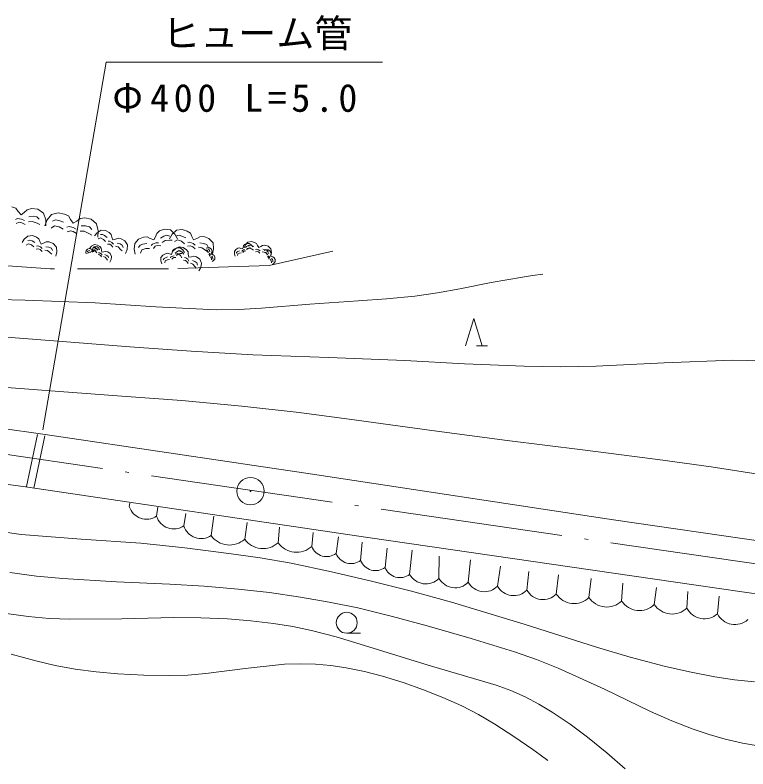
# Model space of a CAD drawing. Units: millimetres, scale not verified. Extents: x -625 to 707963, y -625 to 362498.
# Drawn here: x 467100 to 515259, y 255559 to 305101 of the extents above; entities that cross this region are included whole.
import ezdxf
from ezdxf.enums import TextEntityAlignment as Align

# ---------------------------------------------------------------- set-up
doc = ezdxf.new("R2010")
doc.units = ezdxf.units.MM
doc.header["$LTSCALE"] = 1000
doc.linetypes.add('DASHED', pattern=[7.5, 6, -1.5])
doc.linetypes.add('LONG_DASHED_DOTTED', pattern=[15.25, 12, -1.5, 0.25, -1.5])
doc.layers.add('S-SUV', color=7, linetype='Continuous', lineweight=13)
doc.styles.add('ＭＳ ゴシック', font='')
doc.styles.get('ＭＳ ゴシック').set_extended_font_data('MS Gothic')

msp = doc.modelspace()

# ---------------------------------------------------------------- linework, layer by layer
at = {"layer": 'S-SUV'}
for p, q in [((468916, 277844), (473085, 302013)), ((473085, 302013), (491243, 302013)), ((466885, 292496), (467150, 292405)), ((467150, 292405), (467297, 292189)), ((467703, 292125), (467905, 292308)), ((467905, 292308), (468181, 292387)), ((468181, 292387), (468589, 292340)), ((468589, 292340), (468964, 292081)), ((467297, 292189), (467495, 291968)), ((467495, 291968), (467703, 292125)), ((468285, 291876), (468006, 291848)), ((468532, 291847), (468285, 291876)), ((468693, 291682), (468532, 291847)), ((468964, 292081), (469111, 291650)), ((469199, 291635), (469494, 291990)), ((469494, 291990), (469932, 292115)), ((469932, 292115), (470341, 292027)), ((470341, 292027), (470607, 291906)), ((470607, 291906), (470738, 291668)), ((467252, 291730), (467125, 291675)), ((467370, 291483), (467171, 291403)), ((467515, 291699), (467252, 291730)), ((467547, 291454), (467370, 291483)), ((467711, 291607), (467515, 291699)), ((467757, 291335), (467547, 291454)), ((468229, 291538), (467975, 291507)), ((468541, 291415), (468229, 291538)), ((468730, 291333), (468541, 291415)), ((469053, 291255), (469199, 291635)), ((469111, 291650), (469124, 291244)), ((469766, 291640), (469558, 291566)), ((469983, 291593), (469766, 291640)), ((470290, 291491), (469983, 291593)), ((470738, 291668), (470922, 291419)), ((470922, 291419), (471153, 291561)), ((471153, 291561), (471381, 291730)), ((471381, 291730), (471675, 291786)), ((471675, 291786), (472094, 291696)), ((472094, 291696), (472457, 291390)), ((472457, 291390), (472567, 290928)), ((469683, 291257), (469474, 291092)), ((470005, 291187), (469683, 291257)), ((470264, 291031), (470005, 291187)), ((470646, 291196), (470509, 291152)), ((470743, 290928), (470529, 290865)), ((470916, 291137), (470646, 291196)), ((470924, 290880), (470743, 290928)), ((471110, 291023), (470916, 291137)), ((471130, 290736), (470924, 290880)), ((471640, 290900), (471374, 290893)), ((471732, 291244), (471440, 291243)), ((471952, 290741), (471640, 290900)), ((471985, 291190), (471732, 291244)), ((472136, 291002), (471985, 291190)), ((472493, 290794), (472747, 290958)), ((472567, 290928), (472540, 290505)), ((472747, 290958), (473044, 290951)), ((473044, 290951), (473283, 290816)), ((473283, 290816), (473425, 290689)), ((476409, 290749), (476592, 290918)), ((476592, 290918), (476925, 291040)), ((476925, 291040), (477316, 290986)), ((477316, 290986), (477597, 290710)), ((477418, 290700), (477704, 290964)), ((477704, 290964), (478083, 291019)), ((478083, 291019), (478415, 290900)), ((478415, 290900), (478623, 290770)), ((467565, 290145), (467703, 290378)), ((467703, 290378), (467936, 290578)), ((468075, 290318), (467931, 290293)), ((467936, 290578), (468238, 290612)), ((468213, 290263), (468075, 290318)), ((468238, 290612), (468497, 290508)), ((468497, 290508), (468658, 290399)), ((468658, 290399), (468718, 290228)), ((472140, 290637), (471952, 290741)), ((472329, 290586), (472493, 290794)), ((472722, 290464), (472559, 290401)), ((472848, 290687), (472704, 290681)), ((472910, 290358), (472722, 290464)), ((472975, 290615), (472848, 290687)), ((473040, 290210), (472910, 290358)), ((473146, 290492), (472975, 290615)), ((473425, 290689), (473461, 290515)), ((473461, 290515), (473527, 290324)), ((473527, 290324), (473698, 290367)), ((473698, 290367), (473874, 290429)), ((473874, 290429), (474068, 290406)), ((474068, 290406), (474312, 290268)), ((474969, 290098), (475221, 290379)), ((475221, 290379), (475548, 290498)), ((475548, 290498), (475788, 290531)), ((475788, 290531), (475986, 290421)), ((475986, 290421), (476225, 290328)), ((476225, 290328), (476324, 290529)), ((476324, 290529), (476409, 290749)), ((476871, 290563), (476666, 290434)), ((477073, 290637), (476871, 290563)), ((477262, 290572), (477073, 290637)), ((477426, 290317), (477248, 290307)), ((477254, 290400), (477418, 290700)), ((477780, 290331), (477587, 290217)), ((477597, 290710), (477765, 290402)), ((477891, 290642), (477710, 290603)), ((478041, 290237), (477780, 290331)), ((478068, 290578), (477891, 290642)), ((478312, 290459), (478068, 290578)), ((478623, 290770), (478706, 290556)), ((478706, 290556), (478831, 290328)), ((478831, 290328), (479039, 290420)), ((479039, 290420), (479249, 290537)), ((479249, 290537), (479501, 290550)), ((479501, 290550), (479839, 290428)), ((479839, 290428), (480108, 290132)), ((467978, 290075), (467823, 289990)), ((468182, 289994), (467978, 290075)), ((468335, 289862), (468182, 289994)), ((468403, 290161), (468213, 290263)), ((468604, 289928), (468509, 289914)), ((468775, 289859), (468604, 289928)), ((468718, 290228), (468810, 290043)), ((468890, 289762), (468775, 289859)), ((468810, 290043), (468978, 290111)), ((468978, 290111), (469147, 290197)), ((469323, 289838), (469131, 289870)), ((469147, 290197), (469346, 290200)), ((469483, 289774), (469323, 289838)), ((469346, 290200), (469611, 290094)), ((469611, 290094), (469815, 289853)), ((469815, 289853), (469836, 289537)), ((472003, 289786), (472130, 289918)), ((472130, 289918), (472316, 290015)), ((472233, 289814), (472293, 289864)), ((472368, 289821), (472268, 289827)), ((472293, 289864), (472399, 289895)), ((472316, 290015), (472521, 289990)), ((472451, 289763), (472368, 289821)), ((472399, 289895), (472519, 289871)), ((472519, 289871), (472602, 289781)), ((472521, 289990), (472676, 289881)), ((472676, 289881), (472766, 289784)), ((473320, 290052), (473173, 290054)), ((473311, 290238), (473217, 290238)), ((473468, 290149), (473311, 290238)), ((473423, 289987), (473320, 290052)), ((473524, 289856), (473423, 289987)), ((473567, 290040), (473468, 290149)), ((473874, 289860), (473706, 289907)), ((473998, 290057), (473816, 290113)), ((474038, 289700), (473874, 289860)), ((474146, 289974), (473998, 290057)), ((474203, 289827), (474146, 289974)), ((474312, 290268), (474479, 290006)), ((474479, 290006), (474458, 289697)), ((474919, 289717), (474969, 290098)), ((475315, 289972), (475202, 289828)), ((475488, 290035), (475315, 289972)), ((475749, 290099), (475488, 290035)), ((476130, 290049), (476052, 289957)), ((476345, 290127), (476130, 290049)), ((476316, 289904), (476194, 289765)), ((476465, 289950), (476316, 289904)), ((476532, 290133), (476345, 290127)), ((476673, 289940), (476465, 289950)), ((476959, 290280), (476775, 290158)), ((477248, 290307), (476959, 290280)), ((477632, 289749), (477882, 289870)), ((477882, 289870), (478153, 289829)), ((478239, 290078), (478041, 290237)), ((478153, 289829), (478355, 289679)), ((478627, 289939), (478441, 289910)), ((478576, 290173), (478457, 290152)), ((478795, 290094), (478576, 290173)), ((478773, 289878), (478627, 289939)), ((478929, 289735), (478773, 289878)), ((478944, 289976), (478795, 290094)), ((479372, 289815), (479149, 289839)), ((479488, 290092), (479244, 290124)), ((479692, 290018), (479488, 290092)), ((479797, 289845), (479692, 290018)), ((480108, 290132), (480149, 289735)), ((482051, 289742), (482082, 289837)), ((482082, 289837), (482105, 289938)), ((482105, 289938), (482174, 290023)), ((482147, 289814), (482237, 290003)), ((482174, 290023), (482312, 290097)), ((482237, 290003), (482404, 290175)), ((482318, 289886), (482237, 289817)), ((482312, 290097), (482485, 290098)), ((482401, 289931), (482318, 289886)), ((482488, 289915), (482401, 289931)), ((482404, 290175), (482635, 290221)), ((482529, 289983), (482420, 289953)), ((482485, 290098), (482625, 289996)), ((482640, 289950), (482529, 289983)), ((482625, 289996), (482718, 289872)), ((482635, 290221), (482842, 290159)), ((482793, 289885), (482640, 289950)), ((482842, 290159), (482974, 290085)), ((482974, 290085), (483032, 289957)), ((483032, 289957), (483116, 289821)), ((483116, 289821), (483241, 289885)), ((483241, 289885), (483365, 289963)), ((483365, 289963), (483519, 289979)), ((483519, 289979), (483731, 289916)), ((483731, 289916), (483905, 289743)), ((468638, 289741), (468490, 289723)), ((468752, 289689), (468638, 289741)), ((468871, 289571), (468752, 289689)), ((469224, 289622), (469049, 289647)), ((469412, 289483), (469224, 289622)), ((469523, 289394), (469412, 289483)), ((469562, 289634), (469483, 289774)), ((469836, 289537), (469771, 289262)), ((471751, 289521), (471774, 289638)), ((471766, 289417), (471751, 289521)), ((471774, 289638), (471857, 289721)), ((471879, 289593), (471841, 289550)), ((471857, 289721), (471961, 289752)), ((471934, 289609), (471879, 289593)), ((471908, 289496), (471881, 289432)), ((471990, 289520), (471908, 289496)), ((472016, 289624), (471934, 289609)), ((471961, 289752), (472036, 289758)), ((472068, 289517), (471990, 289520)), ((472036, 289758), (472096, 289720)), ((472096, 289720), (472168, 289687)), ((472134, 289602), (472108, 289575)), ((472202, 289622), (472134, 289602)), ((472189, 289553), (472148, 289512)), ((472266, 289675), (472150, 289643)), ((472168, 289687), (472203, 289748)), ((472236, 289565), (472189, 289553)), ((472260, 289620), (472202, 289622)), ((472203, 289748), (472233, 289814)), ((472301, 289558), (472236, 289565)), ((472388, 289590), (472266, 289675)), ((472373, 289748), (472307, 289712)), ((472395, 289659), (472336, 289624)), ((472437, 289767), (472373, 289748)), ((472469, 289479), (472388, 289590)), ((472486, 289662), (472395, 289659)), ((472495, 289744), (472437, 289767)), ((472560, 289666), (472451, 289763)), ((472541, 289662), (472486, 289662)), ((472651, 289352), (472550, 289363)), ((472657, 289480), (472592, 289486)), ((472602, 289781), (472648, 289682)), ((472718, 289300), (472651, 289352)), ((472760, 289409), (472657, 289480)), ((472821, 289326), (472760, 289409)), ((472766, 289784), (472779, 289661)), ((472779, 289661), (472812, 289525)), ((472812, 289525), (472933, 289544)), ((472933, 289544), (473058, 289574)), ((473119, 289310), (472997, 289361)), ((473058, 289574), (473191, 289546)), ((473191, 289546), (473350, 289434)), ((473350, 289434), (473447, 289243)), ((474134, 289598), (474038, 289700)), ((474458, 289697), (474359, 289438)), ((474985, 289387), (474919, 289717)), ((475426, 289666), (475353, 289458)), ((475684, 289760), (475426, 289666)), ((475934, 289764), (475684, 289760)), ((476686, 289158), (476809, 289332)), ((476809, 289332), (476986, 289420)), ((476986, 289420), (477119, 289454)), ((477119, 289454), (477237, 289405)), ((477237, 289405), (477378, 289368)), ((477378, 289368), (477421, 289488)), ((477421, 289488), (477455, 289617)), ((477455, 289617), (477547, 289724)), ((477458, 289577), (477632, 289749)), ((477547, 289724), (477727, 289814)), ((477727, 289542), (477620, 289456)), ((477802, 289421), (477647, 289383)), ((477794, 289388), (477698, 289308)), ((477727, 289814), (477950, 289809)), ((477835, 289597), (477727, 289542)), ((477955, 289422), (477794, 289388)), ((477962, 289303), (477802, 289421)), ((477943, 289611), (477811, 289622)), ((477946, 289572), (477835, 289597)), ((478051, 289531), (477943, 289611)), ((477950, 289809), (478126, 289672)), ((478055, 289439), (477955, 289422)), ((478193, 289398), (478051, 289531)), ((478126, 289672), (478241, 289508)), ((478355, 289679), (478470, 289546)), ((478470, 289546), (478483, 289383)), ((478483, 289383), (478521, 289201)), ((479615, 289648), (479372, 289815)), ((479759, 289540), (479615, 289648)), ((479648, 289783), (479755, 289812)), ((479750, 289646), (479680, 289665)), ((479787, 289564), (479750, 289646)), ((479755, 289812), (479880, 289805)), ((479794, 289483), (479787, 289564)), ((479847, 289690), (479798, 289723)), ((479849, 289361), (479801, 289398)), ((479872, 289634), (479847, 289690)), ((479867, 289314), (479849, 289361)), ((479892, 289426), (479860, 289449)), ((479899, 289551), (479872, 289634)), ((479880, 289805), (479978, 289730)), ((479922, 289357), (479892, 289426)), ((479929, 289296), (479922, 289357)), ((479978, 289730), (480024, 289626)), ((480010, 289482), (479985, 289401)), ((479985, 289401), (480053, 289374)), ((480041, 289548), (480010, 289482)), ((480024, 289626), (480041, 289548)), ((480053, 289374), (480127, 289351)), ((480149, 289735), (480079, 289385)), ((480127, 289351), (480186, 289296)), ((481519, 289563), (481611, 289701)), ((481521, 289394), (481519, 289563)), ((481571, 289254), (481521, 289394)), ((481611, 289701), (481746, 289774)), ((481677, 289530), (481637, 289460)), ((481749, 289569), (481677, 289530)), ((481745, 289404), (481726, 289308)), ((481851, 289461), (481745, 289404)), ((481746, 289774), (481848, 289803)), ((481858, 289613), (481749, 289569)), ((481848, 289803), (481941, 289768)), ((481960, 289479), (481851, 289461)), ((481941, 289768), (482051, 289742)), ((482028, 289615), (482000, 289570)), ((482116, 289663), (482028, 289615)), ((482118, 289564), (482073, 289495)), ((482198, 289677), (482116, 289663)), ((482180, 289593), (482118, 289564)), ((482271, 289602), (482180, 289593)), ((482374, 289768), (482302, 289703)), ((482471, 289789), (482357, 289712)), ((482499, 289798), (482374, 289768)), ((482635, 289740), (482471, 289789)), ((482575, 289814), (482499, 289798)), ((482761, 289649), (482635, 289740)), ((483004, 289576), (482891, 289552)), ((482965, 289718), (482892, 289701)), ((483101, 289677), (482965, 289718)), ((483095, 289544), (483004, 289576)), ((483195, 289461), (483095, 289544)), ((483197, 289610), (483101, 289677)), ((483465, 289524), (483327, 289532)), ((483526, 289698), (483376, 289710)), ((483619, 289430), (483465, 289524)), ((483476, 289631), (483590, 289674)), ((483603, 289491), (483524, 289504)), ((483654, 289660), (483526, 289698)), ((483590, 289674), (483728, 289679)), ((483652, 289405), (483603, 289491)), ((483711, 289369), (483619, 289430)), ((483704, 289549), (483647, 289580)), ((483668, 289316), (483652, 289405)), ((483725, 289557), (483654, 289660)), ((483738, 289491), (483704, 289549)), ((483728, 289679), (483843, 289607)), ((483776, 289402), (483738, 289491)), ((483843, 289607), (483906, 289498)), ((483905, 289338), (483886, 289247)), ((483905, 289743), (483943, 289501)), ((483932, 289415), (483905, 289338)), ((483906, 289498), (483932, 289415)), ((483943, 289501), (483912, 289284)), ((472779, 289203), (472718, 289300)), ((473020, 289182), (472908, 289226)), ((473123, 289061), (473020, 289182)), ((473215, 289242), (473119, 289310)), ((473183, 288984), (473123, 289061)), ((473246, 289137), (473215, 289242)), ((473412, 289031), (473327, 288859)), ((473447, 289243), (473412, 289031)), ((476682, 288940), (476686, 289158)), ((476740, 288758), (476682, 288940)), ((476888, 289109), (476834, 289021)), ((476982, 289156), (476888, 289109)), ((476971, 288944), (476943, 288822)), ((477110, 289013), (476971, 288944)), ((477125, 289208), (476982, 289156)), ((477250, 289032), (477110, 289013)), ((477342, 289205), (477305, 289148)), ((477458, 289263), (477342, 289205)), ((477457, 289135), (477396, 289049)), ((477537, 289171), (477457, 289135)), ((477563, 289278), (477458, 289263)), ((477655, 289178), (477537, 289171)), ((478064, 289153), (477962, 289303)), ((478301, 288977), (478168, 288996)), ((478314, 289148), (478228, 289158)), ((478388, 288906), (478301, 288977)), ((478447, 289049), (478314, 289148)), ((478465, 288775), (478388, 288906)), ((478525, 288937), (478447, 289049)), ((478521, 289201), (478683, 289221)), ((478683, 289221), (478850, 289257)), ((478921, 288904), (478761, 288976)), ((478850, 289257), (479025, 289214)), ((479046, 288811), (478921, 288904)), ((479025, 289214), (479231, 289060)), ((479231, 289060), (479354, 288802)), ((479869, 289246), (479867, 289314)), ((479987, 289161), (479943, 289218)), ((480003, 289067), (479987, 289161)), ((480010, 289009), (480003, 289067)), ((480077, 289196), (480030, 289260)), ((480142, 288963), (480046, 288901)), ((480106, 289132), (480077, 289196)), ((480089, 289069), (480106, 289132)), ((480225, 289061), (480142, 288963)), ((480186, 289296), (480234, 289190)), ((480234, 289190), (480225, 289061)), ((483741, 289189), (483684, 289224)), ((483767, 289139), (483741, 289189)), ((483781, 289264), (483744, 289286)), ((483776, 289064), (483767, 289139)), ((483822, 289192), (483781, 289264)), ((483836, 289126), (483822, 289192)), ((483914, 288983), (483859, 289041)), ((483886, 289247), (483964, 289224)), ((483941, 288882), (483914, 288983)), ((483955, 288819), (483941, 288882)), ((484009, 289032), (483951, 289096)), ((483964, 289224), (484047, 289207)), ((484048, 288964), (484009, 289032)), ((484036, 288893), (484048, 288964)), ((484047, 289207), (484119, 289152)), ((484186, 288899), (484106, 288782)), ((484119, 289152), (484182, 289041)), ((484182, 289041), (484186, 288899)), ((478784, 288738), (478637, 288801)), ((478916, 288573), (478784, 288738)), ((478992, 288470), (478916, 288573)), ((479082, 288670), (479046, 288811)), ((479299, 288522), (479179, 288298)), ((479354, 288802), (479299, 288522)), ((484106, 288782), (484006, 288704)), ((498382, 287526), (500439, 287874)), ((500439, 287874), (501110, 287976)), ((501110, 287976), (501792, 288077)), ((496334, 287119), (498382, 287526)), ((494854, 286840), (496334, 287119)), ((463146, 286492), (467753, 286373)), ((467753, 286373), (472367, 286193)), ((489641, 286324), (491508, 286442)), ((491508, 286442), (493365, 286619)), ((493365, 286619), (494854, 286840)), ((472367, 286193), (476339, 285927)), ((476339, 285927), (480318, 285722)), ((483296, 285838), (486465, 286111)), ((486465, 286111), (489641, 286324)), ((480318, 285722), (481802, 285750)), ((481802, 285750), (483296, 285838)), ((496707, 283362), (497256, 285157)), ((497256, 285157), (497805, 283362)), ((464684, 284085), (469654, 283692)), ((469654, 283692), (474634, 283291)), ((474634, 283291), (478673, 283006)), ((478673, 283006), (482727, 282781)), ((497432, 283362), (498152, 283362)), ((482727, 282781), (487713, 282594)), ((487713, 282594), (492709, 282390)), ((492709, 282390), (496632, 282176)), ((509763, 282253), (514255, 282430)), ((514255, 282430), (516183, 282383)), ((496632, 282176), (500559, 282022)), ((500559, 282022), (502919, 281990)), ((502919, 281990), (505279, 282017)), ((505279, 282017), (509763, 282253)), ((464164, 280822), (469137, 280426)), ((469137, 280426), (474122, 280065)), ((452154, 280020), (469086, 277526)), ((474122, 280065), (478069, 279766)), ((478069, 279766), (482010, 279408)), ((482010, 279408), (485773, 278975)), ((485773, 278975), (489539, 278482)), ((489539, 278482), (494482, 277798)), ((469086, 277526), (486197, 274994)), ((494482, 277798), (499438, 277140)), ((499438, 277140), (504390, 276524)), ((504390, 276524), (509349, 275891)), ((509349, 275891), (512845, 275404)), ((459572, 275227), (467779, 274092)), ((486197, 274994), (506432, 271935)), ((512845, 275404), (516341, 274857)), ((467779, 274092), (490278, 270764)), ((474607, 272803), (474636, 273028)), ((476400, 272168), (476479, 272758)), ((478193, 271532), (478323, 272353)), ((479986, 270897), (480166, 272174)), ((482188, 270658), (482346, 271746)), ((506432, 271935), (529295, 268618)), ((467508, 270969), (466141, 271162)), ((484390, 270420), (484481, 271454)), ((486592, 270182), (486684, 271095)), ((471445, 270654), (467508, 270969)), ((475368, 270399), (471445, 270654)), ((488201, 269722), (488347, 270802)), ((490278, 270764), (511849, 267639)), ((478256, 270090), (475368, 270399)), ((481140, 269721), (478256, 270090)), ((489810, 269262), (489898, 270465)), ((491418, 268803), (491562, 270061)), ((483199, 269435), (481140, 269721)), ((493027, 268343), (493203, 269926)), ((494954, 268084), (494978, 269544)), ((485238, 269091), (483199, 269435)), ((487886, 268520), (485238, 269091)), ((496881, 267825), (497024, 269296)), ((490521, 267889), (487886, 268520)), ((498809, 267567), (499002, 268892)), ((500736, 267308), (500868, 268532)), ((468503, 268234), (466758, 268465)), ((470245, 268064), (468503, 268234)), ((473767, 267857), (470245, 268064)), ((502663, 267049), (502801, 268307)), ((504810, 266819), (504959, 268083)), ((477279, 267710), (473767, 267857)), ((479532, 267573), (477279, 267710)), ((481770, 267377), (479532, 267573)), ((493161, 267235), (490521, 267889)), ((506958, 266589), (507049, 267768)), ((511849, 267639), (536504, 264092)), ((483825, 267143), (481770, 267377)), ((485864, 266850), (483825, 267143)), ((495786, 266523), (493161, 267235)), ((509105, 266360), (509252, 267476)), ((511252, 266130), (511320, 267229)), ((487745, 266523), (485864, 266850)), ((513256, 265749), (513362, 266914)), ((489614, 266137), (487745, 266523)), ((491906, 265580), (489614, 266137)), ((500559, 265072), (495786, 266523)), ((467961, 265579), (466527, 265773)), ((469333, 265455), (467961, 265579)), ((494184, 264965), (491906, 265580)), ((470699, 265392), (469333, 265455)), ((474116, 265419), (470699, 265392)), ((477536, 265507), (474116, 265419)), ((479303, 265492), (477536, 265507)), ((481069, 265417), (479303, 265492)), ((482583, 265301), (481069, 265417)), ((484081, 265125), (482583, 265301)), ((485343, 264918), (484081, 265125)), ((505314, 263565), (500559, 265072)), ((486582, 264653), (485343, 264918)), ((488194, 264229), (486582, 264653)), ((497063, 264141), (494184, 264965)), ((489781, 263748), (488194, 264229)), ((488895, 264477), (489790, 264477)), ((499915, 263263), (497063, 264141)), ((494240, 262375), (489781, 263748)), ((507527, 262909), (505314, 263565)), ((466851, 263098), (468469, 262653)), ((501368, 262755), (499915, 263263)), ((468469, 262653), (469743, 262357)), ((502798, 262191), (501368, 262755)), ((509757, 262310), (507527, 262909)), ((469743, 262357), (471039, 262119)), ((471039, 262119), (472435, 261937)), ((479628, 261827), (482212, 262162)), ((482212, 262162), (484808, 262437)), ((484808, 262437), (485826, 262472)), ((485826, 262472), (486852, 262447)), ((486852, 262447), (487855, 262355)), ((487855, 262355), (488852, 262202)), ((488852, 262202), (490058, 261953)), ((498717, 261058), (494240, 262375)), ((505836, 260794), (502798, 262191)), ((511411, 261930), (509757, 262310)), ((472435, 261937), (473848, 261814)), ((473848, 261814), (475557, 261723)), ((475557, 261723), (477278, 261691)), ((477278, 261691), (478455, 261729)), ((478455, 261729), (479628, 261827)), ((490058, 261953), (491250, 261645)), ((491250, 261645), (492607, 261231)), ((513080, 261610), (511411, 261930)), ((514386, 261411), (513080, 261610)), ((492607, 261231), (493947, 260758)), ((515689, 261273), (514386, 261411)), ((493947, 260758), (495210, 260254)), ((499682, 260703), (498717, 261058)), ((500614, 260296), (499682, 260703)), ((508856, 259338), (505836, 260794)), ((495210, 260254), (496449, 259695)), ((501515, 259823), (500614, 260296)), ((496449, 259695), (497551, 259129)), ((502388, 259296), (501515, 259823)), ((497551, 259129), (498625, 258509)), ((503576, 258497), (502388, 259296)), ((510248, 258727), (508856, 259338)), ((511653, 258176), (510248, 258727)), ((498625, 258509), (499885, 257699)), ((504727, 257650), (503576, 258497)), ((512704, 257818), (511653, 258176)), ((499885, 257699), (501118, 256833)), ((505987, 256624), (504727, 257650)), ((513770, 257518), (512704, 257818)), ((514911, 257261), (513770, 257518)), ((516069, 257062), (514911, 257261)), ((501118, 256833), (501611, 256476)), ((501611, 256476), (502110, 256111)), ((507201, 255559), (505987, 256624))]:
    msp.add_line(p, q, dxfattribs=at)
at = {"layer": 'S-SUV', "linetype": 'DASHED'}
for p, q in [((487990, 289592), (483791, 288649)), ((469395, 288435), (462239, 288906)), ((477192, 288435), (469395, 288435)), ((483791, 288649), (477192, 288435)), ((468568, 277546), (467846, 274112)), ((469057, 277444), (468335, 274009))]:
    msp.add_line(p, q, dxfattribs=at)
at = {"layer": 'S-SUV', "linetype": 'LONG_DASHED_DOTTED'}
msp.add_line((445880, 279234), (533996, 266377), dxfattribs=at)
at = {"layer": 'S-SUV'}
for centre, radius in [((482573, 273809), 896), ((482573, 273809), 27), ((488895, 265166), 688)]:
    msp.add_circle(centre, radius, dxfattribs=at)
for centre, radius, start, end in [((475742, 273158), 1189, 197.354, 303.6142), ((477535, 272522), 1189, 197.354, 303.6142), ((479328, 271887), 1189, 197.354, 303.6142), ((481192, 271748), 1476, 215.2206, 312.4232), ((483394, 271510), 1476, 215.2206, 312.4232), ((485596, 271271), 1476, 215.2206, 312.4232), ((487569, 270555), 1046, 200.9245, 307.1847), ((489178, 270095), 1046, 200.9245, 307.1847), ((490786, 269636), 1046, 200.9245, 307.1847), ((492395, 269176), 1046, 200.9245, 307.1847), ((494088, 268936), 1215, 209.2222, 315.4824), ((496015, 268677), 1215, 209.2222, 315.4824), ((497942, 268419), 1215, 209.2222, 315.4824), ((499869, 268160), 1215, 209.2222, 315.4824), ((501796, 267901), 1215, 209.2222, 315.4824), ((503834, 267845), 1416, 214.1984, 313.5834), ((505981, 267615), 1416, 214.1984, 313.5834), ((508129, 267385), 1416, 214.1984, 313.5834), ((510276, 267155), 1416, 214.1984, 313.5834), ((512401, 266715), 1289, 207.0023, 311.5037), ((514404, 266335), 1289, 207.0023, 311.5037)]:
    msp.add_arc(centre, radius, start, end, dxfattribs=at)

# ---------------------------------------------------------------- texts
at = {"layer": 'S-SUV', "style": 'ＭＳ ゴシック'}
msp.add_text('ヒューム管', height=1833, dxfattribs=at).set_placement((476765, 302438), align=Align.BOTTOM_LEFT)
at = {"layer": 'S-SUV', "insert": (473493, 298684), "char_height": 1833, "attachment_point": 7, "style": 'ＭＳ ゴシック'}
msp.add_mtext('\\T1.24;Φ400\\~L=5.0', dxfattribs=at)

doc.saveas('drawing.dxf')
